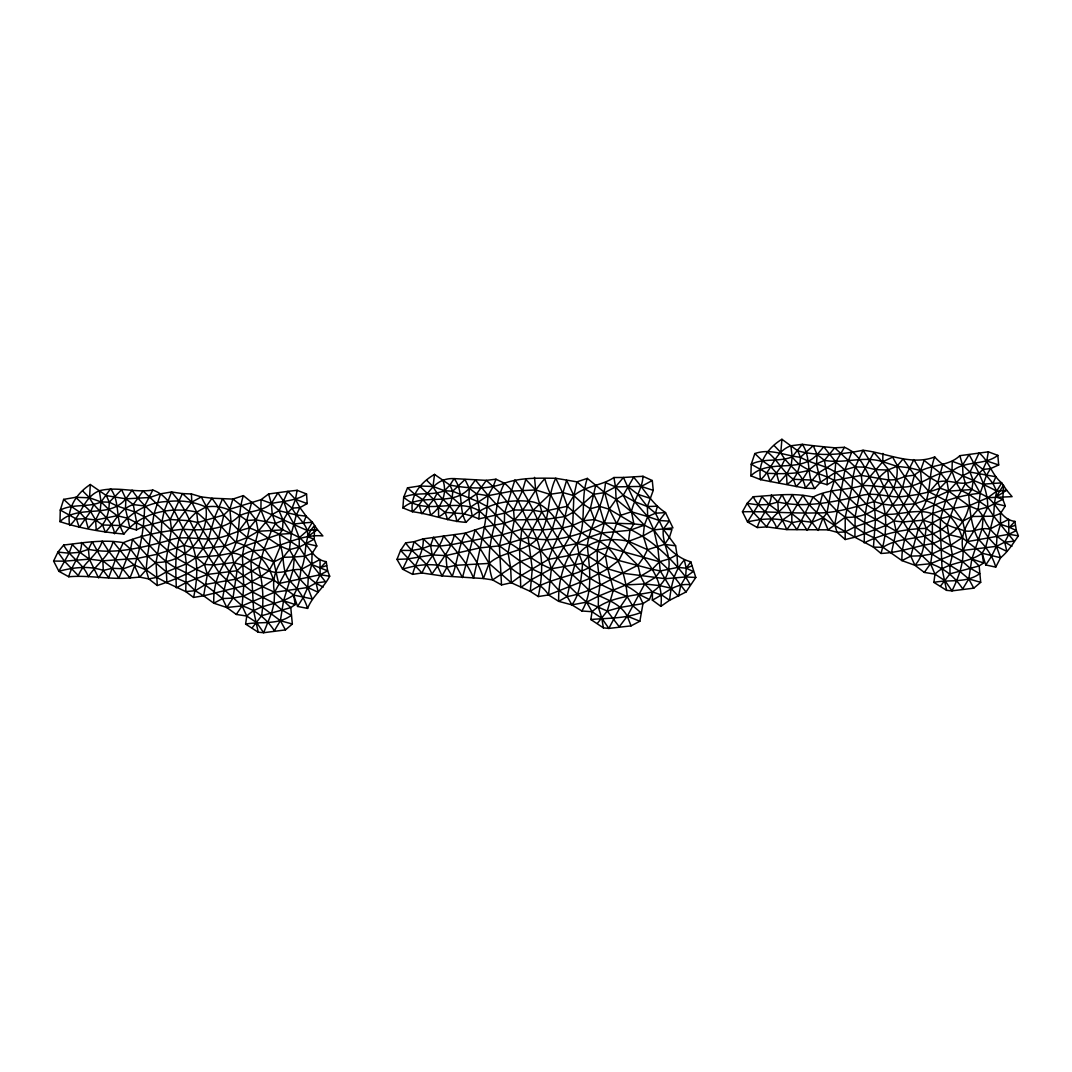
<?xml version="1.0" encoding="UTF-8"?>
<svg xmlns="http://www.w3.org/2000/svg" width="1072" height="1072" viewBox="0 0 1072 1072"><rect width="100%" height="100%" fill="white"/><g stroke="black" fill="none" stroke-linecap="round" stroke-linejoin="round"><path stroke-width="1.5" d="M790.855 445.778L792.221 456.833C802.338 471.291 820.053 472.417 834.338 480.497L849.171 498.319L865.707 513.609L896.219 531.23L930.496 563.711L934.958 574.136L933.9 582.391L946.589 590.35L952.016 590.86C958.167 578.25 963.406 564.663 963.085 550.432C959.4 535.183 967.788 520.282 978.066 509.602L980.21 493.214L973.282 480.712C962.026 487.331 949.685 478.367 937.893 482.092L929.746 477.496L920.593 470.541L913.853 459.58L905.532 476.316L902.678 487.103L898.617 496.899L885.767 514.346L875.449 519.866L854.974 526.834L844.843 532.02L837.018 532.275L828.026 529.836L786.875 529.595L766.721 526.888L753.281 512.336L747.13 503.358L758.293 504.912L769.12 504.456L777.87 502.018C804.858 508.208 832.609 502.044 859.061 496.175C872.286 491.659 885.325 496.698 898.617 496.899C912.634 495.666 926.798 493.442 939.903 488.149L948.599 491.097L968.941 505.85C965.349 525.052 949.886 537.085 932.586 543.598C915.26 546.278 898.55 552.817 880.983 553.433L873.452 547.135L854.907 537.233L855.134 516.57L859.061 496.175L862.33 485.549L861.298 475.392L873.854 452.518C890.926 470.796 904.621 492.115 921.317 510.821L923.113 520.201L926.235 528.375L940.827 539.739L950.542 545.34L963.085 550.432L979.165 565.922L980.692 582.337L973.765 588.166L952.016 590.86L944.955 580.689L934.958 574.136L924.332 572.421L914.898 565.279L910.798 556.127L918.315 528.938L923.113 520.201L932.024 513.622L943.548 509.897L968.941 505.85L987.821 497.703L1012.089 496.658L1006.675 490.226L996.638 491.177C976.123 479.251 951.186 475.218 934.704 456.953C910.999 466.012 886.758 452.88 863.04 450.267C841.453 454.501 819.397 456.752 797.756 450.843L781.917 439.292C768.008 447.6 757.288 462.863 760.584 479.653L805.313 488.175L814.653 488.551C805.916 474.762 811.558 457.516 802.285 444.331L790.855 445.778C774.734 451.593 772.309 469.777 760.584 479.653L750.869 475.807L751.244 464.216L754.835 453.563C770.54 447.962 785.2 455.881 800.409 457.248C811.464 463.854 824.864 464.94 835.544 472.31C847.269 481.355 855.912 493.576 866.256 504.054C874.511 511.572 886.397 512.47 893.901 520.979L902.879 521.943L923.113 520.201L932.198 523.029L949.457 534.754L962.2 537.742L982.086 553.246L1000.578 557.748C1008.203 551.544 1012.906 543.638 1018.4 535.839L1016.336 530.573L1014.903 521.421C1001.087 519.572 997.777 504.872 987.821 497.703C980.599 492.329 970.897 491.15 965.47 483.418L963.031 475.499L962.562 465.114L959.829 455.68L988.357 451.835L997.831 455.386L998.675 464.967L990.488 468.638L982.984 469.415L978.334 473.931L973.282 480.712L971.781 489.582L968.699 494.152C969.785 509.334 970.897 525.762 978.307 539.243C986.28 547.015 992.793 556.288 995.727 567.115L985.758 564.957L982.086 553.246L985.65 547.283L993.664 516.195L994.387 503.438L996.638 491.177L1001.717 482.896C991.533 474.802 989.242 460.973 979.098 452.947L970.013 472.069L963.031 475.499L948.599 491.097L937.33 496.296L914.657 503.88L892.922 505.354L882.939 504.202L874.176 501.629C855.161 506.775 836.039 513.421 816.127 512.925C791.444 513.501 767.19 511.317 742.454 511.759L747.13 503.358L753.254 496.725C773.113 495.545 793.32 492.383 813.072 497.086C828.549 488.926 845.929 490.453 862.33 485.549C875.824 485.268 889.197 488.752 902.678 487.103C920.66 487.264 933.806 471.546 951.976 471.278C965.122 460.129 984.23 465.824 997.831 455.386M152.787 490.065L144.626 505.971C144.09 530.667 139.561 555.256 129.926 577.942C109.438 579.697 89.083 574.954 68.782 576.763L58.893 571.322L53.6 561.058L57.915 552.107L63.69 545.032C83.415 542.754 103.381 539.243 123.307 542.66C142.362 534.955 162.85 531.216 183.151 529.233C202.595 530.56 224.276 530.694 239.15 515.94C249.629 510.5 262.251 511.759 271.35 503.451C283.316 501.053 296.033 500.932 306.552 493.991L307.168 503.585L299.919 507.592L292.12 508.141L287.618 512.858L283.142 520.376L282.405 529.903L279.484 534.258L244.121 546.251L231.606 553.045L219.224 555.417L196.283 557.413L185.617 553.996L176.384 548.167L144.613 516.985L135.286 512.094L117.116 505.997L109.237 502.152L101.076 501.937L89.566 497.797L75.71 497.314L63.663 499.378L60.287 510.071L59.978 521.635C80.48 528.469 102.389 532.074 123.91 534.057C140.874 512.336 170.81 506.359 196.712 512.094L205.891 507.069L211.975 498.212L232.892 499.083L243.371 495.612L260.898 509.816L307.383 530.573L317.392 529.581L322.886 535.92C297.922 533.615 278.519 550.07 253.689 550.593C230.721 555.43 226.045 579.041 222.52 598.591L226.795 607.502L236.309 614.444L246.761 616.038L256.61 622.551L263.645 632.708L285.42 629.907L292.348 624.051L290.78 607.623L274.566 592.24L251.866 581.801L237.059 570.746L233.709 562.586L231.606 553.045L224.691 546.184L205.958 520.429L196.712 512.094L191.781 502.111L182.428 493.589L171.533 491.981L160.559 493.83L149.624 497.502L125.88 498.842L106.396 495.612L90.289 484.517C76.621 493.267 66.41 508.718 69.707 525.454C81.485 515.498 83.455 497.167 99.321 490.762C116.888 486.192 135.005 492.999 152.787 490.065C173.959 497.368 176.532 521.769 188.833 537.407C198.856 555.738 198.052 577.607 193.576 597.426L203.64 595.818L243.759 585.821L260.697 576.642L269.059 570.639L273.829 561.983L280.435 545.996L279.484 534.258L271.578 530.426L265.695 522.171L260.898 509.816L261.045 499.673L268.59 493.991L287.872 491.338L297.118 490.306L306.552 493.991M323.315 586.974C306.672 580.019 297.909 564.435 289.453 549.641C274.392 545.608 264.208 532.248 249.374 528.054C235.438 530.895 223.15 539.377 208.424 538.921C195.171 539.229 181.878 535.437 168.934 540.422C142.924 547.363 115.374 554.72 88.413 549.333L79.837 552.281L69.077 553.192L57.915 552.107L64.441 561.179L78.323 575.664C83.67 562.036 98.128 555.189 102.175 541.186L108.62 551.115L129.926 577.942L139.695 577.111L148.753 578.92L157.262 585.5C173.61 580.3 189.597 573.038 204.457 564.435L213.609 564.957L233.709 562.586L242.835 565.158L260.697 576.642L273.454 579.764L293.661 595.054L297.574 606.444L307.597 608.4C312.501 595.885 323.744 587.992 329.694 576.187L327.63 570.867L326.236 561.674C312.501 559.597 309.326 544.804 299.262 537.729C291.463 532.462 281.32 531.457 275.517 523.417L272.248 514.399L271.35 503.451L277.916 492.906L283.705 501.361L287.618 512.858L293.889 524.007L299.262 537.729L299.235 547.109L274.566 592.24L274.11 603.268L271.511 613.238L263.645 632.708L258.205 632.199L245.609 624.092L246.761 616.038L242.098 605.868L207.352 574.431L196.377 569.406L176.156 557.829L159.205 543.089L143.487 526.365L127.488 518.205L117.263 515.726L108.808 509.495L101.076 501.937L99.321 490.762M587.335 478.393L576.964 481.851L573.882 495.639L572.716 525.441L569.5 537.085L551.383 568.75L548.529 594.947L558.686 601.352L571.912 604.876L581.841 610.986L592.066 611.71L601.834 618.236L608.829 628.42L631.046 625.874L639.863 621.237L642.986 603.603L638.604 594.183C622.309 579.858 599.141 577.701 582.619 563.336L578.96 553.661L576.95 543.611C587.416 523.149 579.831 499.726 587.335 478.393L604.702 492.624L616.119 499.338L631.462 511.786L644.366 525.173L653.84 529.916C663.112 543.035 674.717 557.453 690.797 561.808L695.795 577.486L686 591.999L669.598 600.266L660.861 606.35L652.339 600.079L652.486 591.972L644.701 583.945L640.399 575.704L637.961 565.306L611.335 539.203L601.928 532.958L591.784 528.576L567.369 506.265L562.452 492.463L555.752 478.273C538.425 478.139 521.099 477.402 504.416 483.191C487.023 490.011 467.928 488.43 449.945 485.08L434.522 474.414C421.296 481.958 409.705 495.532 412.412 511.719C430.609 513.97 447.774 521.22 466.092 522.345C481.328 504.939 506.426 499.029 528.643 501.307C552.978 503.25 559.195 531.27 576.95 543.611L587.335 545.554L605.345 555.296L618.852 560.509L652.178 569.272L660.272 570.961L677.785 567.396L686.227 568.2L693.289 571.51L685.651 576.937L680.72 585.419L678.549 596.327L670.697 588.113L660.272 570.961L657.766 546.948L653.84 529.916L647.689 516.583L634.53 501.589L623.408 477.469L613.921 477.522C601.687 485.924 585.526 485.576 573.882 495.639L567.369 506.265L562.344 528.148L552.763 548.14L548.529 559.383L521.046 575.57L511.304 582.753L501.522 584.923L492.571 579.898L483.405 578.518L442.066 575.919L422.02 572.997L412.613 574.351L402.603 569.178L396.988 559.396L400.58 550.378L405.645 542.861L414.087 541.682L423.185 538.881L465.355 533.119L484.021 526.995L504.403 523.27L514.332 519.933L546.8 519.237L565.56 516.463L573.828 511.934L593.781 494.246L604.702 492.624L615.516 486.929L623.408 477.469L642.986 476.29L652.272 480.537L653.25 490.346L647.367 506.547L647.689 516.583L644.366 525.173L643.227 535.839L647.515 549.681L668.446 569.527L686 591.999M985.758 564.957L991.6 556.207L996.424 546.331L997.04 536.04L1000.484 524.262L1000.524 513.421L1005.322 505.957L1002.816 499.297L1003.513 485.147L996.035 497.019L1002.816 499.297L987.687 507.136L978.066 509.602L968.941 505.85M965.47 483.418L957.283 497.971L947.112 525.039C929.102 542.003 902.45 534.539 882.953 547.296L873.452 547.135L875.449 519.866L874.176 501.629L862.33 485.549L882.792 461.724L882.886 453.429M53.6 561.058L64.441 561.179L89.324 559.142L102.858 560.817L137.819 558.338L157.236 554.211L184.183 545.393L193.081 547.578L203.184 548.395L224.691 546.184L247.351 537.541L258.231 531.27L272.248 514.399L279.068 510.741L287.872 491.338L295.47 499.324L299.919 507.592L296.328 514.935L291.383 533.454L279.484 534.258L299.235 547.109L305.105 556.167L325.419 581.694L316.052 582.94L307.771 587.496L274.566 592.24L242.098 605.868L226.795 607.502L213.824 603.201C212.872 584.91 219.894 566.941 231.606 553.045C241.763 535.209 236.992 514.493 243.371 495.612M963.085 550.432L996.424 546.331L1004.745 542.164L1014.112 541.159L993.664 516.195L987.687 507.136L968.699 494.152L960.834 490.386L956.144 482.668L951.976 471.278L952.258 461.322L962.562 465.114L969.128 454.582C977.677 470.434 988.143 488.604 987.687 507.136C981.309 522.573 969.289 534.888 963.085 550.432L930.496 563.711L914.898 565.279L901.927 560.602L882.953 547.296L874.698 538.104L864.675 533.293L854.974 526.834L845.218 517.227L836.79 510.888L829.339 503.09L822.559 493.803C819.785 506.788 814.063 519.062 807.203 530.372L800.905 520.912L791.806 513.568L782.051 494.688L777.87 502.018L778.312 511.357L786.875 529.595L791.86 522.694L791.806 513.568L802.968 495.371C814.291 515.753 835.664 525.829 854.907 537.233L885.365 525.669L893.901 520.979L908.922 495.961L914.443 475.151C927.106 463.6 947.447 467.7 959.829 455.68M466.092 522.345C457.918 508.517 464.23 491.244 454.113 478.608C431.694 477.482 426.026 500.048 412.412 511.719L402.884 507.887L403.675 497.194L407.521 487.84L419.46 485.991L433.034 486.474L444.505 490.735L452.665 491.217L478.46 501.843L487.572 506.694L520.443 539.792L540.811 550.526L548.529 559.383L551.383 568.75L577.795 594.545L586.572 602.142L607.261 611.027L619.241 626.772L627.281 616.172L644.701 583.945L655.528 577.272L660.272 570.961M880.983 553.433C886.665 534.258 888.541 512.55 879.04 494.232C867.811 478.393 864.273 455.533 844.468 447.305L835.771 461.992L834.338 480.497L831.242 490.319L826.954 512.898L823.082 517.763L818.204 530.439L798.037 504.403L792.074 494.554C787.451 508.155 772.403 513.582 766.721 526.888L757.288 527.545L747.519 521.917L742.454 511.759M123.91 534.057C114.838 519.987 120.667 502.004 110.59 488.765L101.076 501.937C88.333 507.82 73.191 503.358 60.287 510.071L76.474 519.062L85.546 518.714L95.609 520L102.59 524.972L120.774 525.535L136.412 529.943L136.586 522.185L133.276 504.577L125.88 498.842L121.592 489.757L109.237 502.152C109.237 512.644 106.034 524.516 96.225 529.903L95.609 520L90.571 511.518L75.71 497.314M252.228 627.763L261.608 615.73C264.101 599.369 262.747 583.275 258.727 567.088L264.194 548.676L271.578 530.426L275.517 523.417L283.142 520.376L291.383 533.454L289.453 549.641C279.457 561.125 270.653 576.535 274.566 592.24M297.574 606.444L303.202 597.546L307.771 587.496L308.307 576.723L311.778 564.529L312.059 553.5L316.803 545.996L314.203 539.176L314.619 525.642C302.304 537.635 307.892 555.323 300.964 569.567C299.919 578.357 298.552 587.469 293.661 595.054C279.484 605.372 259.612 603.228 246.761 616.038M495.961 479.211L493.026 486.956L487.988 495.693C486.755 523.685 479.251 550.968 473.543 578.277C467.258 561.607 454.354 549.44 443.5 535.879C439.6 549.949 427.54 559.45 422.02 572.997L400.58 550.378L411.702 550.485L422.207 548.636L430.529 545.527L439.815 546.077L450.548 544.857L502.286 534.7L521.796 529.246L542.137 529.916L562.344 528.148L572.716 525.441L583.315 520.764L594.384 519.558L604.327 522.962L633.9 523.86L644.366 525.173L629.961 530.265L601.928 532.958L588.903 537.313L576.95 543.611L540.811 550.526L531.109 557.628L520.577 561.42L492.571 579.898C486.246 561.929 489.85 543.303 494.447 525.494C495.867 511.022 497.689 496.323 504.416 483.191L495.961 479.211L486.299 480.363L454.113 478.608L449.945 485.08L444.505 490.735C431.641 496.081 416.834 491.525 403.675 497.194C425.463 517.039 455.895 496.698 479.465 510.982C490.547 520.912 500.235 532.141 509.991 543.316C523.86 551.691 535.987 563.162 551.383 568.75L582.619 563.336L588.407 556.14L597.171 550.244L608.025 547.47L659.481 561.741L669.263 558.847L676.981 554.8L675.601 545.809L663.313 529.22L655.501 513.207L647.367 506.547L637.867 494.339L627.924 486.621L615.516 486.929L605.492 482.614C603.804 504.483 590.123 523.659 587.335 545.554C589.158 567.195 593.834 591.396 581.841 610.986M844.468 447.305L834.686 447.801L824.422 460.344L816.516 463.962L808.208 470.447C794.62 474.293 781.207 473.837 767.364 473.301L751.244 464.216C764.282 457.744 779.304 462.287 792.221 456.833L802.285 444.331L813.259 445.697L817.145 454.622L824.422 460.344C843.718 464.042 863.442 455.56 882.792 461.724L892.695 457.101C900.989 473.248 912.674 487.961 925.94 500.53C943.467 507.029 956.68 519.625 962.2 537.742L950.542 545.34L931.876 554.023L921.277 555.778L910.798 556.127L901.927 560.602C901.364 542.231 908.949 524.248 921.317 510.821C932.158 494.46 927.99 474.708 934.704 456.953M193.576 597.426L185.751 591.57L186.34 563.939L184.183 545.393C169.564 524.342 146.221 511.746 132.111 490.172L125.88 498.842L125.464 508.704L129.806 527.652M1018.4 535.839L1008.859 534.285L967.252 541.628L962.723 521.206L953.129 507.954L946.214 500.745L929.277 491.981L914.443 475.151L903.106 458.923L896.942 466.32C900.051 495.224 873.385 519.196 845.218 517.227L828.026 529.836L823.082 517.763L812.053 522.265L800.905 520.912L791.86 522.694C777.776 517.133 761.964 518.634 747.519 521.917L758.293 504.912L761.884 496.617L769.12 504.456L778.312 511.357M766.949 451.714C777.575 459.54 782.815 472.055 793.441 479.291L811.611 480.055L827.075 484.691L827.396 477.241L824.422 460.344M275.517 523.417L256.02 519.88L246.734 520.496C234.714 511.558 221.582 504.202 205.891 507.069C194.086 501.549 181.047 500.142 168.17 501.455C145.752 502.071 126.335 515.056 114.557 533.776C112.386 517.897 95.877 511.143 89.566 497.797L90.289 484.517M419.46 485.991L433.771 499.458L438.488 507.311L438.595 516.851C448.27 512.349 452.639 501.374 452.665 491.217L465.02 479.532L469.308 488.363L468.786 498.279L472.296 516.208L478.876 518.875L504.564 513.14L513.542 509.977L533.186 510.232L541.842 511.813L567.369 506.265M652.339 600.079C664.895 594.076 674.945 582.686 690.274 584.736L685.651 576.937L686.227 568.2L684.338 560.08C674.181 570.438 670.992 586.196 669.598 600.266L662.014 595.188L652.486 591.972C631.743 596.233 608.521 596.662 592.066 611.71L590.819 619.536L603.348 627.844L608.829 628.42L619.938 607.489L627.254 596.729C625.673 571.872 615.743 544.027 588.903 537.313C568.066 525.843 550.713 501.669 544.844 478.702C532.878 491.15 526.754 507.86 514.332 519.933L508.088 552.857L510.647 567.57L511.304 582.753L530.265 591.369L538.265 596.555L548.529 594.947L589.814 578.424L607.73 568.803L618.852 560.509L628.514 541.333L629.961 530.265L633.9 523.86L631.462 511.786L623.261 495.21L615.516 486.929L613.921 477.522M914.443 475.151L905.532 476.316L896.393 479.653L888.661 480.001L861.298 475.392L855.242 466.91L834.686 447.801L823.765 446.769L817.145 454.622L816.516 463.962L820.536 482.186L814.653 488.551M478.876 518.875L479.465 510.982L476.665 493.911L469.308 488.363C451.486 507.94 422.167 491.579 402.884 507.887M582.619 563.336C581.185 577.567 580.649 592.91 571.912 604.876L567.168 596.528L558.914 590.404L550.539 581.252L541.494 573.493L532.275 569.071L520.577 561.42L499.405 545.862L484.021 526.995M603.348 627.844L601.834 618.236L598.283 606.953L598.431 596.166L599.985 584.749L597.359 561.487L597.171 550.244L604.327 522.962L599.409 506.292L593.781 494.246L585.098 488.993L576.964 481.851L555.752 478.273C546.13 497.823 551.544 521.662 536.764 539.35C523.739 552.643 502.848 550.847 489.1 563.403L455.922 565.292L446.93 567.302C432.498 562.72 416.82 564.703 402.603 569.178L411.702 550.485L414.087 541.682L422.207 548.636L432.311 554.948L445.858 555.591L479.787 547.913L499.405 545.862L528.121 537.313C554.211 544.134 581.118 534.74 604.327 522.962L609.218 509.213L616.119 499.338L623.261 495.21L633.632 477.254C644.178 489.14 651.87 503.773 665.524 512.604L672.961 527.906L653.84 529.916L643.227 535.839L628.514 541.333C611.549 537.662 590.525 539.055 578.96 553.661C573.078 567.369 570.492 582.069 567.168 596.528L558.686 601.352C558.056 580.729 564.073 559.892 576.95 543.611M797.756 450.843L800.409 457.248C800.235 467.553 796.657 478.983 787.036 484.155L786.5 474.4L791.149 465.596L792.221 456.833M978.066 509.602L983.225 516.516L982.193 528.496L988.518 537.755L996.424 546.331L1006.809 551.356L1004.745 542.164L1008.859 534.285L1008.658 519.317L989.684 529.206C980.987 526.781 973.162 532.931 964.344 530.747C955.862 527.612 946.027 526.66 940.439 518.674C924.613 505.207 904.152 515.083 885.767 514.346M312.059 553.5L305.105 556.167L294.398 556.958L293.232 569.406L299.678 578.947L307.771 587.496L318.263 592.293L316.052 582.94L320.126 574.739L320.032 559.477L300.964 569.567C290.164 568.508 279.859 575.57 269.059 570.639C254.989 567.932 246.681 553.554 231.606 553.045M862.33 485.549L835.771 461.992L818.378 473.047L805.313 488.175C803.357 472.404 786.768 465.851 780.805 452.478L781.917 439.292M258.727 567.088L243.733 575.865L236.001 579.121L205.596 584.428L195.211 590.726L185.751 591.57L166.897 582.753L165.852 561.085L171.493 529.581L170.234 519.505L182.428 493.589L191.432 493.964L201.362 496.912C209.362 514.104 222.721 528.617 235.853 542.285C254.493 547.698 267.504 561.38 273.454 579.764L262.037 587.188L243.357 596.139L232.972 598.082L222.52 598.591L213.824 603.201L203.64 595.818L207.352 574.431L224.691 546.184L228.845 535.357L231.07 521.943L229.85 509.213L222.601 498.668L214.681 517.213L208.424 538.921L203.184 548.395L196.283 557.413L186.34 563.939L166.321 571.925L156.726 577.406L148.753 578.92L146.073 569.889L147.48 555.966L154.02 513.796L160.559 493.83M101.076 501.937L100.138 510.929L95.609 520L88.185 528.322L85.546 518.714L79.542 512.081L71.569 506.654L63.663 499.378M660.861 606.35C665.645 569.272 630.51 542.901 604.327 522.962M951.976 471.278L946.898 480.939L939.903 488.149C927.133 511.84 935.749 538.466 930.496 563.711C944.03 568.053 955.058 577.017 962.696 588.917L968.766 578.934L971.822 559.048L982.193 528.496M260.898 509.816L256.02 519.88L249.374 528.054L247.351 537.541L244.121 546.251L242.366 555.778L243.759 585.821L242.098 605.868C255.685 609.995 266.673 618.933 274.352 630.751L280.382 620.688L283.557 600.762L293.232 569.406M594.384 519.558L590.31 508.785L582.766 503.76L573.882 495.639L562.452 492.463L549.842 494.299L535.665 489.958L511.84 491.123L487.988 495.693L470.407 507.163L456.739 521.595C455.587 505.837 438.984 499.512 433.034 486.474L434.522 474.414M294.398 556.958L283.035 557.333L273.829 561.983L261.407 556.864L250.888 560.616L242.835 565.158L237.059 570.746L232.972 598.082L226.795 607.502M443.044 480.511C447.466 493.71 441.61 507.15 430.663 515.069L428.492 505.917L422.743 499.619L414.998 494.487L407.521 487.84M854.907 537.233L845.192 539.524L837.018 532.275L834.726 524.61L845.031 469.549L851.985 451.352M1000.524 513.421L993.664 516.195L971.822 516.503L962.723 521.206L951.078 515.98L940.439 518.674L932.198 523.029L926.235 528.375C924.037 541.105 924.399 555.256 914.898 565.279M597.399 623.328L607.261 611.027L613.506 589.64L607.73 568.803L605.345 555.296L616.628 523.618L620.742 515.31L631.462 511.786C633.86 499.405 642.436 489.113 642.986 476.29M987.821 497.703L996.638 491.177L992.967 483.432L986.414 475.472L982.984 469.415L986.749 460.987L988.357 451.835M289.453 549.641L299.235 547.109L314.203 539.176L307.57 536.75C309.151 524.556 296.689 518.044 292.12 508.141L295.47 499.324L297.118 490.306M283.142 520.376L279.068 510.741L271.35 503.451L261.045 499.673L229.85 509.213L223.793 515.029L218.608 537.822L204.457 564.435L207.352 574.431L237.059 570.746M229.85 509.213L232.892 499.083L249.722 511.92L256.02 519.88L258.231 531.27L250.888 560.616L253.635 610.893L258.205 632.199M251.692 502.219L246.734 520.496L238.976 530.667L247.351 537.541L256.235 541.521L264.194 548.676L273.829 561.983L278.64 583.557L320.126 574.739L327.63 570.867L311.778 564.529M538.265 596.555C542.995 574.311 544.161 549.547 532.127 529.327C522.345 514.158 519.304 494.956 504.416 483.191M946.589 590.35L942.074 568.91L940.318 529.072L940.439 518.674L948.599 491.097L946.898 480.939L940.841 473.476L924.118 460.411L920.593 470.541L921.518 482.346L919.106 493.991L914.657 503.88L896.219 531.23L891.408 552.857M942.891 464.002L937.893 482.092L929.277 491.981M595.858 484.705L590.31 508.785L583.315 520.764M631.462 511.786L647.689 516.583L655.501 513.207L657.377 506.198L647.367 506.547L634.53 501.589L623.261 495.21M412.613 574.351C415.467 562.237 424.123 551.986 423.185 538.881L430.529 545.527L432.311 554.948L442.066 575.919L446.93 567.302L445.858 555.591L433.624 537.219L430.529 545.527M68.782 576.763C71.61 564.716 81.619 555.497 81.633 542.499L88.413 549.333L89.324 559.142L98.57 577.955L103.274 570.425L102.858 560.817L92.219 541.722L88.413 549.333M757.288 527.545C760.182 515.86 770.781 507.646 771.398 495.023L777.87 502.018M921.317 510.821C939.822 502.085 959.855 495.224 980.21 493.214L986.414 475.472L990.488 468.638M446.93 567.302L452.237 576.321C457.409 562.103 458.374 546.787 465.355 533.119L479.787 547.913L489.1 563.403L483.405 578.518C478.621 561.031 467.379 547.122 454.327 535.116C450.629 550.392 440.297 561.54 431.882 574.203C427.165 560.589 413.216 554.398 405.645 542.861M293.889 524.007L303.497 522.962L306.163 516.195L299.919 507.592M607.261 611.027L619.938 607.489L642.986 603.603L649.418 599.543L652.486 591.972C660.124 586.424 666.757 579.108 668.446 569.527C671.755 555.577 661.652 543.343 663.313 529.22L669.169 521.139L659.32 520.496L647.689 516.583M983.386 484.169L992.967 483.432L995.888 476.772L970.013 472.069L962.562 465.114M93.599 505.019L90.571 511.518L79.261 527.37L76.474 519.062M784.691 459.674L781.555 466.025L770.125 481.556L767.364 473.301M605.345 555.296C585.607 577.379 553.594 574.739 530.265 591.369L532.275 569.071L528.121 537.313L541.842 511.813L535.665 489.958L534.499 477.375M528.121 537.313L514.332 519.933L513.542 509.977L522.573 490.48L525.776 479.452L535.665 489.958M675.601 545.809L664.586 544.362L647.515 549.681L643.736 557.172L637.961 565.306C614.671 576.173 592.963 592.32 567.168 596.528M995.727 567.115L1000.578 557.748L996.424 546.331M436.974 493.522L433.771 499.458L421.832 513.823L419.42 505.796M540.811 550.526L552.16 529.474L566.606 480.336L573.882 495.639M184.183 545.393L197.811 522.506L196.712 512.094C172.914 531.35 175.486 560.549 176.304 587.831L186.474 582.431L207.352 574.431M653.84 529.916L659.32 520.496L665.524 512.604L655.501 513.207M238.976 530.667L223.793 515.029L197.811 522.506L189.315 520.684L170.234 519.505L164.257 510.835L143.058 490.963L133.276 504.577C119.515 508.986 114.356 522.6 105.364 532.342L102.59 524.972M63.69 545.032C69.881 557.226 83.495 563.577 88.333 576.682C96.145 564.448 109.183 556.582 113.056 541.588L126.978 558.887L134.121 564.917L146.073 569.889L156.726 577.406L166.897 582.753M808.208 470.447L802.539 479.546L796.134 486.648L793.441 479.291M874.176 501.629L888.661 480.001L887.804 470.018L896.942 466.32L909.19 467.767L920.593 470.541M236.309 614.444L242.098 605.868M664.586 544.362L669.437 537.367L671.93 529.528L663.313 529.22M438.488 507.311L445.228 512.376L447.627 519.692L454.327 512.925L460.29 504.631L476.665 493.911L486.299 480.363L500.222 493.2L513.542 509.977M924.332 572.421L930.496 563.711M690.797 561.808L686.227 568.2L691.695 565.922M469.308 488.363L475.419 479.948C487.05 494.487 499.137 509.173 514.332 519.933M947.112 525.039L952.392 555.363L949.939 564.957L950.006 573.842L940.573 585.982M171.493 529.581L191.781 502.111L201.362 496.912L211.975 498.212L223.793 515.029M205.891 507.069C209.924 536.308 185.376 562.88 156.056 562.478L146.073 569.889L139.695 577.111L134.121 564.917L123.32 568.776L112.279 568.281L103.274 570.425C88.936 565.587 73.218 567.316 58.893 571.322L69.077 553.192L72.253 544.522L79.837 552.281L89.324 559.142M786.5 474.4L779.009 482.561L776.436 473.02L770.513 466.454L762.607 460.96L754.835 453.563M1014.903 521.421L1009.435 527.317L1000.484 524.262M326.236 561.674L320.716 567.557L326.585 565.627M659.481 561.741L652.178 569.272L625.994 584.923L598.431 596.166L586.572 602.142L571.912 604.876M549.842 494.299L533.186 510.232L526.526 519.88L521.796 529.246L519.598 549.708L520.737 587.577L531.176 579.791L551.383 568.75M299.262 537.729L307.383 530.573L312.394 522.225L306.163 516.195L296.328 514.935L279.068 510.741M125.88 498.842C108.902 519.451 78.31 503.719 59.978 521.635M800.409 457.248L813.259 445.697L823.765 446.769L835.771 461.992M934.958 574.136C947.916 561.313 967.882 563.684 982.086 553.246L983.614 562.961L979.165 565.922L950.006 573.842M307.57 536.75L317.392 529.581L312.394 522.225L303.497 522.962M817.145 454.622C799.297 473.918 769.388 458.092 750.869 475.807M820.536 482.186L835.544 472.31L855.242 466.91L865.399 467.178L875.596 469.643L887.804 470.018C863.55 486.755 864.957 516.838 864.166 542.874C883.516 533.347 904.728 528.911 926.235 528.375M307.771 587.496L312.207 598.913L293.661 595.054L295.229 604.554L290.78 607.623L261.608 615.73M791.806 513.568L782.801 519.799L776.664 528.121C772.322 515.136 758.829 508.905 753.254 496.725M996.035 497.019L1006.675 490.226L1001.717 482.896L992.967 483.432M827.075 484.691L834.338 480.497L861.298 475.392M627.924 486.621L641.23 486.46L652.272 480.537M136.412 529.943L143.487 526.365L170.234 519.505M1008.859 534.285L1016.336 530.573L1009.435 527.317L1015.278 525.36M245.609 624.092C260.965 621.278 277.755 625.257 291.329 615.368L281.574 609.807L274.11 603.268L252.818 592.146L236.001 579.121L229.18 571.537L197.811 522.506M933.9 582.391C949.229 579.202 966.1 583.57 979.714 573.654L969.946 568.066L962.482 561.487L941.538 550.097L924.948 536.724L918.315 528.938L888.661 480.001M590.31 508.785L599.409 506.292L609.218 509.213L633.9 523.86M590.819 619.536C607.623 617.928 624.654 618.825 640.801 612.568L632.346 605.399L627.254 596.729C605.76 586.505 580.542 578.465 569.098 555.43C559.303 541.306 550.593 526.633 541.842 511.813M95.609 520L117.263 515.726M432.311 554.948L407.775 558.927L396.988 559.396M548.529 559.383L578.96 553.661L588.407 556.14L607.73 568.803L622.604 573.198L665.364 578.706L685.651 576.937L695.795 577.486M971.781 489.582L948.599 491.097M258.231 531.27L282.405 529.903M625.994 584.923L644.701 583.945L659.937 585.674L670.697 588.113M445.228 512.376L463.385 513.689L472.296 516.208M133.276 504.577L144.626 505.971M320.126 574.739L329.694 576.187M476.665 493.911L487.988 495.693M994.387 503.438L1005.322 505.957M305.909 543.517L316.803 545.996M157.262 585.5L156.056 562.478L161.282 532.811L161.765 522.278L164.257 510.835L171.533 491.981L178.917 500.972L185 510.768L203.184 548.395L219.237 572.85L243.357 596.139L261.809 606.779L280.382 620.688L292.348 624.051M845.192 539.524L845.218 517.227L851.744 488.256L852.83 477.563L855.242 466.91L863.04 450.267L875.596 469.643L892.922 505.354L908.319 529.983L931.876 554.023L959.909 571.456L968.766 578.934L980.692 582.337M882.792 461.724L896.942 466.32M641.23 486.46L653.25 490.346M637.867 494.339L649.94 498.266M283.557 600.762L295.229 604.554M971.822 559.048L983.614 562.961M986.749 460.987L998.675 464.967M295.47 499.324L307.168 503.585M501.522 584.923L499.405 545.862L504.403 523.27L504.564 513.14L514.882 480.015C533.722 503.572 541.065 533.655 558.177 558.204C566.07 570.92 578.88 579.403 588.943 590.297C602.022 598.859 619.013 601.124 627.281 616.172L639.863 621.237M628.514 541.333L647.515 549.681M638.604 594.183L649.418 599.543M1011.955 546.238C999.586 539.605 987.861 530.238 983.225 516.516M203.64 595.818L195.211 590.726L186.474 582.431L176.331 578.076L166.321 571.925L147.48 555.966L132.526 539.457L130.57 549.159L118.912 578.17L112.279 568.281L102.858 560.817M222.52 598.591C208.209 586.679 193.483 575.704 176.25 568.053C161.792 560.361 151.648 547.765 141.035 535.745M910.798 556.127L902.343 550.083L894.102 541.159L855.134 516.57L846.759 509.388L831.242 490.319M974.89 463.171L982.984 469.415M460.29 504.631L444.505 490.735M283.705 501.361L292.12 508.141M196.283 557.413L204.457 564.435M511.304 582.753L489.1 563.403M445.858 555.591L455.922 565.292L462.474 577.607L475.177 529.849C485.562 543.745 498.386 555.403 510.647 567.57C522.064 578.652 539.873 580.501 548.529 594.947M426.643 480.283L433.034 486.474M82.665 490.936L89.566 497.797M685.651 576.937C667.4 553.527 644.888 533.655 616.628 523.618L609.218 509.213L604.702 492.624M774.091 445.51L780.805 452.478M103.274 570.425L108.674 577.674L115.481 559.544L123.307 542.66L130.57 549.159L146.073 569.889M791.86 522.694L796.978 529.608L813.072 497.086L820.214 503.411L834.726 524.61M586.572 602.142L592.066 611.71M280.382 620.688L285.42 629.907M968.766 578.934L973.765 588.166M449.945 485.08L452.665 491.217M106.396 495.612L109.237 502.152M307.597 608.4C304.394 597.586 297.601 588.461 289.534 580.769C281.601 570.8 284.71 557.413 280.435 545.996M627.281 616.172L631.046 625.874M970.013 472.069L973.282 480.712M246.734 520.496L249.374 528.054M937.893 482.092L939.903 488.149M268.59 493.991L271.35 503.451M620.742 515.31L616.119 499.338L615.516 486.929M893.901 520.979L896.219 531.23M676.981 554.8L677.785 567.396M191.432 493.964L191.781 502.111"/></g></svg>
